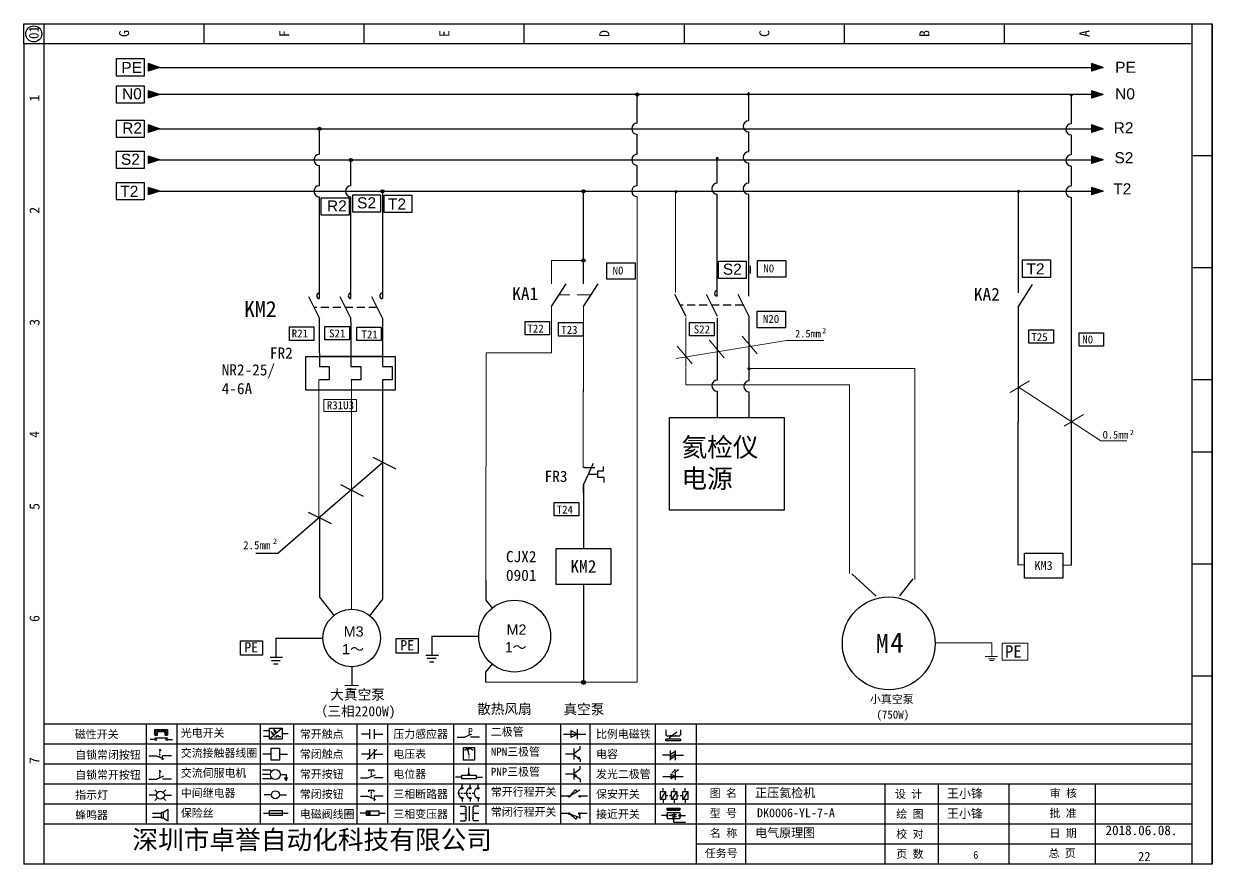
# Model space of a CAD drawing. Header units: millimetres. Extents: x 946 to 4507, y -1073 to 3239.
# Drawn here: x 1618.6 to 1915.6, y 38.3 to 248.3 of the extents above; entities that cross this region are included whole.
import ezdxf

# ---------------------------------------------------------------- set-up
doc = ezdxf.new("R2010")
doc.units = ezdxf.units.MM
doc.linetypes.add('ACISOWELD', pattern=[3, 2, -1])
doc.layers.add('1', color=3, linetype='Continuous', lineweight=20)
doc.layers.add('元件', color=4, linetype='Continuous', lineweight=25)
doc.layers.add('MISC', color=2, linetype='Continuous')
doc.layers.add('SYMS', color=7, linetype='Continuous')
doc.styles.get("Standard").update_dxf_attribs({"font": ''})
doc.styles.add('样式 0', font='')
doc.styles.add('样式 2', font='')
doc.styles.add('样式 8', font='arial.ttf')
doc.styles.add('汉字', font='')
doc.styles.get('Standard').set_extended_font_data('SimSun')
doc.styles.get('样式 0').set_extended_font_data('KaiTi_GB2312')
doc.styles.get('样式 2').set_extended_font_data('NSimSun')
doc.styles.get('汉字').set_extended_font_data('新宋体')

# ---------------------------------------------------------------- blocks, each defined once
blk = doc.blocks.new('磁性开关')
at = {"linetype": 'ByBlock'}
h = blk.add_hatch(dxfattribs=at)
h.set_pattern_fill('ANSI31', color=256, scale=0.1, style=0)
h.paths.add_polyline_path([(-1907.69, -775.29), (-1910.88, -775.29), (-1910.88, -776.69), (-1910.25, -776.69), (-1910.25, -775.79), (-1908.31, -775.79), (-1908.31, -776.69), (-1907.69, -776.69)])
for p, q in [((-1910.91, -777.81), (-1912.09, -777.81)), ((-1910.88, -776.69), (-1910.88, -775.29)), ((-1910.88, -775.29), (-1907.69, -775.29)), ((-1910.88, -776.69), (-1910.25, -776.69)), ((-1910.88, -777.39), (-1907.69, -777.39)), ((-1910.25, -776.69), (-1910.25, -775.79)), ((-1910.25, -775.79), (-1908.31, -775.79)), ((-1908.31, -776.69), (-1908.31, -775.79)), ((-1908.31, -776.69), (-1907.69, -776.69)), ((-1907.69, -775.29), (-1907.69, -776.69)), ((-1907.66, -777.81), (-1906.48, -777.81))]:
    blk.add_line(p, q, dxfattribs=at)
for centre in [(-1910.68, -777.81), (-1907.88, -777.81)]:
    blk.add_circle(centre, 0.225, dxfattribs=at)
blk = doc.blocks.new('*U200')
at = {"linetype": 'ByBlock'}
for p, q in [((-1909.23, -780.45), (-1909.23, -780.67)), ((-1909.23, -780.45), (-1908.92, -780.84)), ((-1909.23, -780.84), (-1909.23, -781.05)), ((-1911.92, -782.07), (-1910.06, -782.07)), ((-1910.06, -782.07), (-1908.18, -782.88)), ((-1909.23, -781.23), (-1909.23, -781.44)), ((-1909.23, -781.61), (-1909.23, -781.83)), ((-1909.23, -782), (-1909.23, -782.21)), ((-1909.23, -782.38), (-1909.23, -782.43)), ((-1908.52, -783.07), (-1908.52, -782.07)), ((-1906.25, -782.07), (-1908.52, -782.07))]:
    blk.add_line(p, q, dxfattribs=at)
blk = doc.blocks.new('*U201')
at = {"linetype": 'ByBlock'}
for p, q in [((-1911.92, -792.89), (-1910.06, -792.89)), ((-1910.06, -792.89), (-1908.18, -792.08)), ((-1908.88, -791.17), (-1909.23, -790.71)), ((-1909.23, -790.71), (-1909.23, -790.92)), ((-1909.23, -791.09), (-1909.23, -791.31)), ((-1909.23, -791.48), (-1909.23, -791.69)), ((-1909.23, -791.86), (-1909.23, -792.08)), ((-1909.23, -792.25), (-1909.23, -792.47)), ((-1906.25, -792.89), (-1908.52, -792.89))]:
    blk.add_line(p, q, dxfattribs=at)
blk = doc.blocks.new('蜂鸣器')
at = {"linetype": 'ByBlock'}
for p, q in [((-1907.17, -795.53), (-1908.25, -796.26)), ((-1907.17, -795.53), (-1907.17, -798.41)), ((-1908.8, -796.48), (-1911.01, -796.48)), ((-1908.8, -797.46), (-1911.01, -797.46)), ((-1908.25, -796.26), (-1908.8, -796.26)), ((-1908.8, -797.68), (-1908.8, -796.26)), ((-1908.25, -797.68), (-1908.8, -797.68)), ((-1908.25, -797.68), (-1908.25, -796.26)), ((-1907.17, -798.41), (-1908.25, -797.68))]:
    blk.add_line(p, q, dxfattribs=at)
blk = doc.blocks.new('指示灯')
at = {"linetype": 'ByBlock'}
for p, q in [((-1854.25, -776.92), (-1856.06, -776.92)), ((-1854.62, -775.59), (-1853.97, -776.23)), ((-1854.62, -778.25), (-1853.97, -777.61)), ((-1851.9, -775.59), (-1852.54, -776.23)), ((-1851.9, -778.25), (-1852.54, -777.61)), ((-1852.26, -776.92), (-1850.45, -776.92))]:
    blk.add_line(p, q, dxfattribs=at)
blk.add_circle((-1853.26, -776.92), 0.992, dxfattribs=at)
blk = doc.blocks.new('光电开关')
at = {"linetype": 'ByBlock'}
h = blk.add_hatch(dxfattribs=at)
h.set_pattern_fill('ANSI31', color=256, scale=0.01, style=0)
h.set_pattern_definition([(45, (0.172267, 0), (-0.0224506403, 0.0224506403), [])])
h.paths.add_polyline_path([(-1882.44, -776.34), (-1882.5, -775.91), (-1882.68, -776.07)])
h.paths.add_polyline_path([(-1882.44, -776.34), (-1882.68, -776.07), (-1882.86, -776.23)])
h.paths.add_polyline_path([(-1883.11, -776.45), (-1883.29, -776.61), (-1883.05, -776.88)])
h.paths.add_polyline_path([(-1883.29, -776.61), (-1883.47, -776.77), (-1883.05, -776.88)])
for p, q in [((-1884.01, -775.96), (-1885.56, -775.96)), ((-1884.01, -777.39), (-1885.56, -777.39)), ((-1880.91, -775.3), (-1884.01, -778.05)), ((-1883.75, -776.09), (-1883.05, -776.88)), ((-1883.11, -776.45), (-1883.47, -776.77)), ((-1883.05, -776.88), (-1883.47, -776.77)), ((-1883.14, -775.55), (-1882.44, -776.34)), ((-1883.05, -776.88), (-1883.11, -776.45)), ((-1882.5, -775.91), (-1882.86, -776.23)), ((-1882.44, -776.34), (-1882.86, -776.23)), ((-1882.78, -777.47), (-1882.23, -777.47)), ((-1882.44, -776.34), (-1882.5, -775.91)), ((-1882.23, -777.47), (-1882.23, -777.14)), ((-1882.23, -777.14), (-1881.78, -777.14)), ((-1881.78, -777.47), (-1881.78, -777.14)), ((-1881.23, -777.47), (-1881.78, -777.47)), ((-1879.37, -776.67), (-1880.91, -776.67))]:
    blk.add_line(p, q, dxfattribs=at)
blk.add_lwpolyline([(-1884.01, -775.3), (-1880.91, -775.3), (-1880.91, -778.05), (-1884.01, -778.05)], close=True, dxfattribs=at)
blk = doc.blocks.new('交流接触器线圈')
at = {"linetype": 'ByBlock'}
for p, q in [((-1880.82, -781.77), (-1882.87, -781.77)), ((-1878.72, -781.77), (-1876.67, -781.77))]:
    blk.add_line(p, q, dxfattribs=at)
blk.add_lwpolyline([(-1880.82, -780.28), (-1878.72, -780.28), (-1878.72, -783.26), (-1880.82, -783.26)], close=True, dxfattribs=at)
blk = doc.blocks.new('交流伺服电机')
at = {"linetype": 'ByBlock'}
for p, q in [((-1880.97, -785.75), (-1882.94, -785.75)), ((-1880.97, -786.85), (-1882.94, -786.85)), ((-1880.97, -785.75), (-1880.65, -786.03)), ((-1878.49, -786.85), (-1877.07, -786.85)), ((-1877.07, -786.85), (-1877.07, -787.72)), ((-1880.97, -787.94), (-1882.94, -787.94)), ((-1880.97, -787.94), (-1880.65, -787.67)), ((-1877.54, -787.72), (-1876.59, -787.72)), ((-1877.38, -788.01), (-1876.75, -788.01)), ((-1877.23, -788.29), (-1876.9, -788.29))]:
    blk.add_line(p, q, dxfattribs=at)
blk.add_circle((-1879.73, -786.85), 1.24, dxfattribs=at)
blk = doc.blocks.new('中间继电器')
at = {"linetype": 'ByBlock'}
for p, q in [((-1880.72, -791.92), (-1882.54, -791.92)), ((-1878.74, -791.92), (-1876.92, -791.92))]:
    blk.add_line(p, q, dxfattribs=at)
blk.add_circle((-1879.73, -791.92), 0.992, dxfattribs=at)
blk = doc.blocks.new('保险丝')
at = {"linetype": 'ByBlock'}
blk.add_line((-1882.72, -796.49), (-1876.55, -796.49), dxfattribs=at)
blk.add_lwpolyline([(-1881.2, -795.86), (-1878.06, -795.86), (-1878.06, -797.12), (-1881.2, -797.12)], close=True, dxfattribs=at)
blk = doc.blocks.new('常开按钮')
at = {"linetype": 'ByBlock'}
for p, q in [((-1910.06, -787.73), (-1908.18, -786.93)), ((-1909.9, -785.68), (-1908.56, -785.68)), ((-1909.9, -785.68), (-1909.9, -786.07)), ((-1909.23, -785.68), (-1909.23, -785.89)), ((-1909.23, -786.06), (-1909.23, -786.28)), ((-1909.23, -786.45), (-1909.23, -786.67)), ((-1909.23, -786.84), (-1909.23, -787.05)), ((-1908.56, -785.68), (-1908.56, -786.07)), ((-1911.92, -787.73), (-1910.06, -787.73)), ((-1909.23, -787.22), (-1909.23, -787.38)), ((-1906.25, -787.73), (-1908.52, -787.73))]:
    blk.add_line(p, q, dxfattribs=at)
blk = doc.blocks.new('常开触点')
at = {"linetype": 'ByBlock'}
for p, q in [((-1853.82, -782.99), (-1853.82, -780.56)), ((-1852.6, -782.99), (-1852.6, -780.56)), ((-1853.82, -781.77), (-1855.88, -781.77)), ((-1852.6, -781.77), (-1850.55, -781.77))]:
    blk.add_line(p, q, dxfattribs=at)
blk = doc.blocks.new('常闭触点')
at = {"linetype": 'ByBlock'}
for p, q in [((-1853.82, -786.77), (-1855.88, -786.77)), ((-1852.01, -785.66), (-1854.43, -788.1)), ((-1853.82, -787.99), (-1853.82, -785.56)), ((-1852.6, -787.99), (-1852.6, -785.56)), ((-1852.6, -786.77), (-1850.55, -786.77))]:
    blk.add_line(p, q, dxfattribs=at)
blk = doc.blocks.new('常闭按钮')
at = {"linetype": 'ByBlock'}
for p, q in [((-1856.13, -792.28), (-1854.28, -792.28)), ((-1854.28, -792.28), (-1852.4, -793.09)), ((-1854.11, -790.83), (-1852.77, -790.83)), ((-1854.11, -790.83), (-1854.11, -791.22)), ((-1853.44, -790.83), (-1853.44, -791.04)), ((-1853.44, -791.21), (-1853.44, -791.43)), ((-1853.44, -791.6), (-1853.44, -791.82)), ((-1853.44, -791.99), (-1853.44, -792.2)), ((-1853.44, -792.37), (-1853.44, -792.53)), ((-1852.77, -790.83), (-1852.77, -791.22)), ((-1850.47, -792.28), (-1852.73, -792.28)), ((-1852.73, -792.28), (-1852.73, -793.43))]:
    blk.add_line(p, q, dxfattribs=at)
blk = doc.blocks.new('电磁阀线圈')
at = {"linetype": 'ByBlock'}
for p, q in [((-1854.61, -795.92), (-1853.75, -797.16)), ((-1853.75, -795.92), (-1854.61, -797.16)), ((-1853.75, -795.92), (-1853.75, -797.16)), ((-1854.61, -796.54), (-1856.17, -796.54)), ((-1851.53, -796.54), (-1849.97, -796.54))]:
    blk.add_line(p, q, dxfattribs=at)
blk.add_lwpolyline([(-1854.61, -795.92), (-1851.53, -795.92), (-1851.53, -797.16), (-1854.61, -797.16)], close=True, dxfattribs=at)
blk = doc.blocks.new('电压表')
at = {"linetype": 'ByBlock'}
for p, q in [((-1814.84, -780.75), (-1814.91, -781.13)), ((-1814.6, -781.05), (-1814.91, -781.13)), ((-1814.84, -780.75), (-1814.46, -782.26)), ((-1814.84, -780.75), (-1814.6, -781.05))]:
    blk.add_line(p, q, dxfattribs=at)
blk.add_lwpolyline([(-1815.84, -780.34), (-1813.07, -780.34), (-1813.07, -783.49), (-1815.84, -783.49)], close=True, dxfattribs=at)
blk.add_arc((-1814.46, -782.26), 1.56, 46.8313, 133.1687, dxfattribs=at)
at = {"linetype": 'ByBlock', "insert": (-1814.7, -782.39), "char_height": 0.75, "width": 0.6768, "attachment_point": 1}
blk.add_mtext('V', dxfattribs=at)
blk = doc.blocks.new('电位器')
at = {"linetype": 'ByBlock'}
for p, q in [((-1814.45, -787.3), (-1814.62, -786.96)), ((-1814.62, -786.96), (-1814.27, -786.96)), ((-1814.45, -787.3), (-1814.45, -785.39)), ((-1814.45, -787.3), (-1814.27, -786.96)), ((-1816.21, -787.75), (-1817.79, -787.75)), ((-1812.68, -787.75), (-1811.1, -787.75))]:
    blk.add_line(p, q, dxfattribs=at)
blk.add_lwpolyline([(-1816.21, -787.3), (-1812.68, -787.3), (-1812.68, -788.2), (-1816.21, -788.2)], close=True, dxfattribs=at)
blk = doc.blocks.new('三相断路器')
at = {"linetype": 'ByBlock'}
for p, q in [((-1816.17, -790.33), (-1816.17, -789.7)), ((-1814.17, -790.33), (-1814.17, -789.7)), ((-1812.18, -790.33), (-1812.18, -789.7)), ((-1817.14, -791.74), (-1816.72, -791.74)), ((-1816.45, -791.74), (-1816.03, -791.74)), ((-1815.76, -791.74), (-1815.34, -791.74)), ((-1815.07, -791.74), (-1814.65, -791.74)), ((-1814.38, -791.74), (-1813.96, -791.74)), ((-1813.69, -791.74), (-1813.27, -791.74)), ((-1816.17, -793.19), (-1816.17, -793.83)), ((-1814.17, -793.19), (-1814.17, -793.83)), ((-1812.18, -793.19), (-1812.18, -793.83))]:
    blk.add_line(p, q, dxfattribs=at)
for centre in [(-1816.17, -790.55), (-1816.17, -792.98), (-1814.17, -790.55), (-1814.17, -792.98), (-1812.18, -790.55), (-1812.18, -792.98)]:
    blk.add_circle(centre, 0.219, dxfattribs=at)
for centre in [(-1815.81, -791.74), (-1813.82, -791.74), (-1811.83, -791.74)]:
    blk.add_arc(centre, 1.32, 115.5791, 244.4209, dxfattribs=at)
blk = doc.blocks.new('三相变压器')
at = {"linetype": 'ByBlock'}
for p, q in [((-1816.69, -795.03), (-1815.37, -795.03)), ((-1815.37, -795.03), (-1815.37, -795.24)), ((-1814.34, -798.7), (-1814.34, -795.04)), ((-1812, -795.03), (-1813.32, -795.03)), ((-1813.32, -795.03), (-1813.32, -795.24)), ((-1816.69, -796.87), (-1815.37, -796.87)), ((-1816.69, -798.71), (-1815.37, -798.71)), ((-1815.37, -798.71), (-1815.37, -798.5)), ((-1812, -796.87), (-1813.32, -796.87)), ((-1813.32, -798.71), (-1813.32, -798.5)), ((-1812, -798.71), (-1813.32, -798.71))]:
    blk.add_line(p, q, dxfattribs=at)
for centre, start, end in [((-1815.37, -795.51), 270, 90), ((-1815.37, -796.06), 270, 90), ((-1813.32, -795.51), 90, 270), ((-1813.32, -796.06), 90, 270), ((-1815.37, -796.6), 270, 90), ((-1815.37, -797.14), 270, 90), ((-1815.37, -797.68), 270, 90), ((-1815.37, -798.23), 270, 90), ((-1813.32, -796.6), 90, 270), ((-1813.32, -797.14), 90, 270), ((-1813.32, -797.68), 90, 270), ((-1813.32, -798.23), 90, 270)]:
    blk.add_arc(centre, 0.271, start, end, dxfattribs=at)
blk = doc.blocks.new('压力感应器')
at = {"linetype": 'ByBlock'}
for p, q in [((-1817.44, -777.73), (-1815.59, -777.73)), ((-1815.59, -777.73), (-1813.71, -776.93)), ((-1811.78, -777.73), (-1814.05, -777.73))]:
    blk.add_line(p, q, dxfattribs=at)
at = {"linetype": 'ByBlock', "insert": (-1814.65, -775.48), "char_height": 1.68, "width": 1.2242, "attachment_point": 1}
blk.add_mtext('{\\fNSimSun|b0|i0|c134|p49;P}', dxfattribs=at)
blk = doc.blocks.new('二极管')
at = {"linetype": 'ByBlock'}
for p, q in [((-1787.52, -776.77), (-1781.92, -776.77)), ((-1783.97, -776.77), (-1785.69, -775.9)), ((-1785.69, -775.9), (-1785.69, -777.65)), ((-1783.97, -776.77), (-1785.69, -777.65)), ((-1783.97, -777.99), (-1783.97, -775.56))]:
    blk.add_line(p, q, dxfattribs=at)
blk = doc.blocks.new('NPN三极管')
at = {"linetype": 'ByBlock'}
for p, q in [((-1785.73, -780.61), (-1785.73, -783.32)), ((-1785.73, -781.82), (-1784.15, -780.66)), ((-1784.15, -780.66), (-1784.15, -779.98)), ((-1785.73, -781.97), (-1787.81, -781.97)), ((-1785.73, -782.11), (-1784.15, -783.27)), ((-1784.41, -782.73), (-1784.74, -783.18)), ((-1784.15, -783.27), (-1784.74, -783.18)), ((-1784.15, -783.27), (-1784.41, -782.73)), ((-1784.15, -783.27), (-1784.15, -783.96))]:
    blk.add_line(p, q, dxfattribs=at)
blk = doc.blocks.new('PNP三极管')
at = {"linetype": 'ByBlock'}
for p, q in [((-1784.9, -786.74), (-1786.98, -786.74)), ((-1784.9, -785.38), (-1784.9, -788.09)), ((-1784.9, -786.59), (-1783.32, -785.43)), ((-1784.9, -786.88), (-1783.32, -788.04)), ((-1784.9, -786.88), (-1784.31, -786.97)), ((-1784.9, -786.88), (-1784.64, -787.42)), ((-1784.31, -786.97), (-1784.64, -787.42)), ((-1783.32, -785.43), (-1783.32, -784.75)), ((-1783.32, -788.04), (-1783.32, -788.73))]:
    blk.add_line(p, q, dxfattribs=at)
blk = doc.blocks.new('常开行程开关')
at = {"linetype": 'ByBlock'}
for p, q in [((-1786.29, -792.3), (-1788.01, -792.3)), ((-1785.89, -792.17), (-1784.52, -790.62)), ((-1785.89, -792.17), (-1783.43, -790.72)), ((-1784.52, -790.62), (-1784.19, -791.17)), ((-1781.48, -792.3), (-1783.21, -792.3))]:
    blk.add_line(p, q, dxfattribs=at)
for centre in [(-1786.07, -792.3), (-1783.42, -792.3)]:
    blk.add_circle(centre, 0.219, dxfattribs=at)
blk = doc.blocks.new('常闭行程开关')
at = {"linetype": 'ByBlock'}
for p, q in [((-1786.34, -796.62), (-1788.07, -796.62)), ((-1785.93, -796.72), (-1783.25, -797.7)), ((-1785.93, -796.72), (-1784.3, -798)), ((-1784.3, -798), (-1784.08, -797.4)), ((-1783.48, -796.84), (-1783.48, -797.85)), ((-1781.54, -796.62), (-1783.26, -796.62))]:
    blk.add_line(p, q, dxfattribs=at)
for centre in [(-1786.12, -796.62), (-1783.48, -796.62)]:
    blk.add_circle(centre, 0.219, dxfattribs=at)
blk = doc.blocks.new('电容')
at = {"linetype": 'ByBlock'}
for p, q in [((-1756.08, -782.99), (-1756.08, -780.56)), ((-1754.86, -780.79), (-1756.08, -781.55)), ((-1754.86, -782.99), (-1754.86, -780.56)), ((-1756.08, -781.77), (-1758.13, -781.77)), ((-1754.86, -781.44), (-1756.08, -782.2)), ((-1754.86, -781.99), (-1756.08, -782.75)), ((-1754.86, -781.77), (-1752.81, -781.77))]:
    blk.add_line(p, q, dxfattribs=at)
blk = doc.blocks.new('发光二极管')
at = {"linetype": 'ByBlock'}
for p, q in [((-1758.01, -786.77), (-1752.89, -786.77)), ((-1754.84, -786.77), (-1756.04, -786.16)), ((-1756.04, -786.16), (-1756.04, -787.39)), ((-1754.84, -786.77), (-1756.04, -787.39)), ((-1755.78, -785.92), (-1754.89, -785.14)), ((-1754.89, -785.14), (-1755.2, -785.22)), ((-1755.2, -785.22), (-1755.01, -785.43)), ((-1755.08, -785.92), (-1754.18, -785.14)), ((-1754.89, -785.14), (-1755.01, -785.43)), ((-1754.84, -787.63), (-1754.84, -785.92)), ((-1754.18, -785.14), (-1754.49, -785.22)), ((-1754.49, -785.22), (-1754.31, -785.43)), ((-1754.18, -785.14), (-1754.31, -785.43))]:
    blk.add_line(p, q, dxfattribs=at)
blk = doc.blocks.new('比例电磁阀')
at = {"linetype": 'ByBlock'}
for p, q in [((-1757.26, -775.38), (-1757.26, -776.71)), ((-1757.26, -776.71), (-1757.05, -776.71)), ((-1753.6, -777.73), (-1757.25, -777.73)), ((-1757.25, -778.13), (-1757.25, -777.73)), ((-1753.6, -778.13), (-1757.25, -778.13)), ((-1754.5, -775.98), (-1756.35, -777.44)), ((-1756.35, -777.44), (-1756.25, -777.25)), ((-1756.35, -777.44), (-1756.15, -777.38)), ((-1756.15, -777.38), (-1756.25, -777.25)), ((-1753.58, -776.71), (-1753.8, -776.71)), ((-1753.6, -777.73), (-1753.6, -778.13)), ((-1753.58, -775.38), (-1753.58, -776.71))]:
    blk.add_line(p, q, dxfattribs=at)
for centre in [(-1756.78, -776.71), (-1756.24, -776.71), (-1755.7, -776.71), (-1755.15, -776.71), (-1754.61, -776.71), (-1754.07, -776.71)]:
    blk.add_arc(centre, 0.271, 180, 0, dxfattribs=at)
blk = doc.blocks.new('保安开关')
at = {"linetype": 'ByBlock'}
for p, q in [((-1757.96, -790.79), (-1757.96, -789.97)), ((-1755.17, -790.79), (-1755.17, -789.97)), ((-1752.39, -790.79), (-1752.39, -789.97)), ((-1757.33, -790.79), (-1758.6, -792.81)), ((-1757.96, -792.81), (-1757.96, -793.62)), ((-1757.33, -791.8), (-1756.72, -791.8)), ((-1756.35, -791.8), (-1755.89, -791.8)), ((-1754.54, -790.79), (-1755.81, -792.81)), ((-1755.17, -792.81), (-1755.17, -793.62)), ((-1754.52, -791.8), (-1754.06, -791.8)), ((-1753.69, -791.8), (-1753.08, -791.8)), ((-1751.75, -790.79), (-1753.02, -792.81)), ((-1752.39, -792.81), (-1752.39, -793.62))]:
    blk.add_line(p, q, dxfattribs=at)
for points in [[(-1758.6, -790.79), (-1757.33, -790.79), (-1757.33, -792.81), (-1758.6, -792.81)], [(-1755.81, -790.79), (-1754.54, -790.79), (-1754.54, -792.81), (-1755.81, -792.81)], [(-1753.02, -790.79), (-1751.75, -790.79), (-1751.75, -792.81), (-1753.02, -792.81)]]:
    blk.add_lwpolyline(points, close=True, dxfattribs=at)
blk = doc.blocks.new('接近开关')
at = {"linetype": 'ByBlock'}
h = blk.add_hatch(dxfattribs=at)
h.set_pattern_fill('ANSI31', color=256, scale=0.01, style=0)
h.set_pattern_definition([(45, (-89.131516, -30.795668), (-0.0224506403, 0.0224506403), [])])
h.paths.add_polyline_path([(-1513.76, -1123.35), (-1513.76, -1122.85), (-1516.96, -1122.85), (-1516.96, -1123.35)])
for p, q in [((-1517.18, -1124.71), (-1518.36, -1124.71)), ((-1516.96, -1123.35), (-1516.96, -1122.85)), ((-1516.96, -1122.85), (-1513.76, -1122.85)), ((-1516.96, -1123.35), (-1513.76, -1123.35)), ((-1516.96, -1123.95), (-1513.76, -1123.95)), ((-1516.96, -1123.95), (-1516.96, -1125.47)), ((-1516.96, -1125.47), (-1513.76, -1125.47)), ((-1515.91, -1124.71), (-1516.45, -1124.71)), ((-1515.11, -1124.31), (-1515.91, -1124.71)), ((-1515.11, -1125.11), (-1515.91, -1124.71)), ((-1515.33, -1124.53), (-1515.17, -1124.53)), ((-1515.33, -1124.88), (-1515.17, -1124.88)), ((-1515.25, -1124.45), (-1515.25, -1124.61)), ((-1515.11, -1124.31), (-1515.11, -1125.11)), ((-1515.11, -1124.48), (-1514.58, -1124.48)), ((-1515.11, -1124.94), (-1514.58, -1124.94)), ((-1513.76, -1122.85), (-1513.76, -1123.35)), ((-1513.76, -1123.95), (-1513.76, -1125.47)), ((-1513.54, -1124.71), (-1512.36, -1124.71)), ((-1515.36, -1125.69), (-1515.36, -1126.36)), ((-1515.36, -1126.36), (-1512.36, -1126.36))]:
    blk.add_line(p, q, dxfattribs=at)
for centre in [(-1516.96, -1124.71), (-1515.36, -1125.47), (-1513.76, -1124.71)]:
    blk.add_circle(centre, 0.225, dxfattribs=at)
blk = doc.blocks.new('WDDOT')
blk.add_hatch(color=256).paths.add_polyline_path([(0.5, 0, 1), (-0.5, 0, 1)])
blk.add_circle((0, 0), 0.5)

msp = doc.modelspace()

# ---------------------------------------------------------------- hatches: boundary and pattern name
for points in [[(1649.761, 231.54), (1652.679, 230.605), (1649.761, 229.67)], [(1772.362, 230.593, 1), (1771.575, 230.593, 1)], [(1885.464, 231.544), (1888.383, 230.609), (1885.464, 229.674)], [(1649.761, 222.974), (1652.679, 222.039), (1649.761, 221.104)], [(1885.464, 222.978), (1888.383, 222.043), (1885.464, 221.108)], [(1692.927, 222.011, 1), (1692.14, 222.011, 1)], [(1649.761, 215.217), (1652.679, 214.281), (1649.761, 213.346)], [(1700.801, 214.249, 1), (1700.015, 214.249, 1)], [(1885.464, 215.182), (1888.383, 214.247), (1885.464, 213.312)], [(1649.761, 207.382), (1652.679, 206.447), (1649.761, 205.511)], [(1708.675, 206.419, 1), (1707.889, 206.419, 1)], [(1758.907, 206.418, 1), (1758.121, 206.418, 1)], [(1885.464, 207.386), (1888.383, 206.451), (1885.464, 205.515)], [(1758.907, 189.13, 1), (1758.121, 189.13, 1)]]:
    msp.add_hatch(color=256).paths.add_polyline_path(points)
h = msp.add_hatch(color=256)
edge = h.paths.add_edge_path()
edge.add_arc((1799.768, 230.646), 0.393, 0, 360)
h = msp.add_hatch(color=256)
edge = h.paths.add_edge_path()
edge.add_arc((1880.423, 230.442), 0.393, 0, 360)
h = msp.add_hatch(color=256)
edge = h.paths.add_edge_path()
edge.add_arc((1791.931, 214.643), 0.393, 0, 360)
h = msp.add_hatch(color=256)
edge = h.paths.add_edge_path()
edge.add_arc((1781.654, 206.308), 0.393, 0, 360)
h = msp.add_hatch(color=256)
edge = h.paths.add_edge_path()
edge.add_arc((1867.224, 206.389), 0.393, 0, 360)
h = msp.add_hatch(color=256)
edge = h.paths.add_edge_path()
edge.add_arc((1799.853, 162.076), 0.393, 0, 360)
at = {"lineweight": 0}
msp.add_hatch(color=256, dxfattribs=at).paths.add_polyline_path([(1759.014, 83.7, 1), (1758.014, 83.7, 1)])
at = {"layer": 'MISC'}
for points in [[(1649.761, 238.305), (1652.679, 237.369), (1649.761, 236.434)], [(1885.464, 238.309), (1888.383, 237.374), (1885.464, 236.438)]]:
    msp.add_hatch(color=256, dxfattribs=at).paths.add_polyline_path(points)

# ---------------------------------------------------------------- linework, layer by layer
at = {"linetype": 'ByBlock'}
for p, q in [((1618.635, 248.264), (1915.635, 248.264)), ((1618.635, 243.264), (1618.635, 248.264)), ((1623.635, 248.264), (1623.635, 38.264)), ((1915.635, 248.264), (1915.635, 38.264)), ((1915.635, 38.264), (1915.635, 248.264)), ((1618.635, 243.264), (1618.635, 58.264)), ((1910.635, 73.264), (1623.635, 73.264)), ((1910.635, 68.264), (1623.635, 68.264)), ((1910.635, 63.264), (1623.635, 63.264)), ((1618.635, 58.264), (1618.635, 38.264)), ((1910.635, 58.264), (1623.635, 58.264)), ((1910.635, 53.264), (1623.635, 53.264)), ((1910.635, 48.264), (1623.635, 48.264)), ((1910.635, 43.264), (1786.658, 43.264)), ((1915.635, 38.264), (1618.635, 38.264))]:
    msp.add_line(p, q, dxfattribs=at)
for p, q in [((1652.679, 230.605), (1649.761, 231.54)), ((1649.761, 231.54), (1649.761, 229.67)), ((1652.679, 230.605), (1649.761, 229.67)), ((1888.383, 230.609), (1885.464, 231.544)), ((1885.464, 231.544), (1885.464, 229.674)), ((1888.383, 230.609), (1885.464, 229.674)), ((1652.679, 222.039), (1649.761, 222.974)), ((1649.761, 222.974), (1649.761, 221.104)), ((1888.383, 222.043), (1885.464, 222.978)), ((1885.464, 222.978), (1885.464, 221.108)), ((1652.679, 222.039), (1649.761, 221.104)), ((1652.679, 222.043), (1683.771, 222.043)), ((1683.771, 222.043), (1888.383, 222.043)), ((1888.383, 222.043), (1885.464, 221.108)), ((1652.679, 214.281), (1649.761, 215.217)), ((1649.761, 215.217), (1649.761, 213.346)), ((1652.679, 214.281), (1649.761, 213.346)), ((1652.679, 214.281), (1683.764, 214.281)), ((1683.764, 214.281), (1888.276, 214.281)), ((1888.383, 214.247), (1885.464, 215.182)), ((1885.464, 215.182), (1885.464, 213.312)), ((1888.383, 214.247), (1885.464, 213.312)), ((1652.679, 206.447), (1649.761, 207.382)), ((1649.761, 207.382), (1649.761, 205.511)), ((1652.679, 206.447), (1649.761, 205.511)), ((1652.679, 206.447), (1683.764, 206.447)), ((1683.764, 206.447), (1888.37, 206.447)), ((1888.383, 206.451), (1885.464, 207.386)), ((1885.464, 207.386), (1885.464, 205.515)), ((1888.383, 206.451), (1885.464, 205.515)), ((1800.183, 187.753), (1800.183, 185.883)), ((1750.543, 177.626), (1754.199, 183.298)), ((1758.514, 177.626), (1762.169, 183.298)), ((1867.105, 177.459), (1870.76, 183.132)), ((1689.756, 180.131), (1692.533, 174.623)), ((1697.631, 180.131), (1700.408, 174.623)), ((1705.506, 180.131), (1708.283, 174.623)), ((1781.293, 180.736), (1784.071, 175.227)), ((1789.168, 180.736), (1791.946, 175.227)), ((1797.043, 180.736), (1799.821, 175.227)), ((1692.534, 162.593), (1694.986, 162.593)), ((1694.986, 162.593), (1694.986, 159.291)), ((1700.409, 162.593), (1702.861, 162.593)), ((1702.861, 162.593), (1702.861, 159.291)), ((1708.282, 162.592), (1710.735, 162.592)), ((1710.735, 162.592), (1710.735, 159.29)), ((1694.986, 159.291), (1692.534, 159.291)), ((1702.861, 159.291), (1700.409, 159.291)), ((1710.735, 159.29), (1708.282, 159.29)), ((1760.961, 138.373), (1758.506, 133.119)), ((1758.739, 137.415), (1761.325, 137.415)), ((1762.101, 134.92), (1762.101, 136.571)), ((1762.101, 136.571), (1763.542, 136.571)), ((1763.571, 134.92), (1762.101, 134.92)), ((1763.571, 133.651), (1763.571, 133.661)), ((1758.514, 133.119), (1758.514, 122.121)), ((1758.514, 133.119), (1758.514, 128.709)), ((1758.514, 132.501), (1758.514, 117.121)), ((1758.514, 108.121), (1758.514, 83.7)), ((1700.593, 87.602), (1700.593, 82.903)), ((1700.593, 82.03), (1699.467, 82.03)), ((1700.593, 81.336), (1700.019, 81.336)), ((1700.593, 82.03), (1701.719, 82.03)), ((1700.593, 81.336), (1701.167, 81.336))]:
    msp.add_line(p, q)
at = {"color": 0}
for p, q in [((1888.383, 230.609), (1652.679, 230.609)), ((1771.952, 223.426), (1771.952, 230.593)), ((1692.533, 215.643), (1692.533, 222.011)), ((1771.952, 215.664), (1771.952, 220.637)), ((1700.408, 207.812), (1700.408, 214.249)), ((1692.533, 207.812), (1692.533, 212.854)), ((1771.952, 207.829), (1771.952, 212.875))]:
    msp.add_line(p, q, dxfattribs=at)
at = {"color": 0, "lineweight": -2}
for p, q in [((1799.82, 224.042), (1799.82, 231.214)), ((1880.423, 230.442), (1880.423, 223.271)), ((1799.82, 216.28), (1799.82, 221.254)), ((1880.423, 220.482), (1880.423, 215.509)), ((1791.946, 208.446), (1791.946, 214.886)), ((1799.82, 208.446), (1799.82, 213.492)), ((1880.423, 212.72), (1880.423, 207.674)), ((1791.946, 180.197), (1791.946, 205.657)), ((1799.82, 180.197), (1799.82, 205.657)), ((1867.11, 206.28), (1867.11, 181.012)), ((1880.423, 204.886), (1880.423, 113.025)), ((1867.105, 177.459), (1867.105, 148.655)), ((1791.945, 174.717), (1791.945, 159.235)), ((1799.821, 175.227), (1799.821, 159.053)), ((1791.945, 156.448), (1791.945, 149.903)), ((1799.821, 156.276), (1799.821, 149.903)), ((1867.168, 113.025), (1867.168, 148.773)), ((1705.877, 139.957), (1711.58, 137.063)), ((1708.284, 138.557), (1682.156, 115.889)), ((1697.776, 133.148), (1703.478, 130.254)), ((1689.717, 126.253), (1695.42, 123.36)), ((1682.156, 115.889), (1676.634, 115.889)), ((1649.214, 73.264), (1649.214, 48.264)), ((1656.89, 73.264), (1656.89, 48.264)), ((1677.68, 73.264), (1677.68, 48.264)), ((1686.034, 73.264), (1686.034, 48.264)), ((1701.889, 73.264), (1701.889, 48.264)), ((1709.537, 73.264), (1709.537, 48.264)), ((1726.03, 73.264), (1726.03, 48.264)), ((1734.131, 73.264), (1734.131, 48.264)), ((1752.751, 73.264), (1752.751, 48.264)), ((1760.11, 73.264), (1760.11, 48.264)), ((1776.42, 73.264), (1776.42, 48.264)), ((1786.658, 73.264), (1786.658, 38.349)), ((1798.979, 58.264), (1798.979, 38.349)), ((1833.85, 58.264), (1833.85, 38.264)), ((1847.114, 58.264), (1847.114, 38.264)), ((1864.806, 58.264), (1864.806, 38.264)), ((1886.417, 58.264), (1886.417, 38.264))]:
    msp.add_line(p, q, dxfattribs=at)
at = {"color": 0, "ltscale": 2}
for p, q in [((1692.533, 222.011), (1692.14, 222.011)), ((1700.408, 214.249), (1700.015, 214.249)), ((1692.533, 179.592), (1692.533, 205.024)), ((1700.408, 179.592), (1700.408, 205.024)), ((1708.282, 206.419), (1707.889, 206.419)), ((1708.282, 206.414), (1708.282, 179.592)), ((1758.514, 183.298), (1758.514, 206.452)), ((1692.533, 174.113), (1692.533, 174.623)), ((1692.533, 165.925), (1692.533, 174.113)), ((1700.408, 174.113), (1700.408, 174.623)), ((1700.408, 173.793), (1700.408, 174.113)), ((1700.408, 173.801), (1700.409, 162.593)), ((1708.282, 174.625), (1708.282, 174.113)), ((1708.282, 174.113), (1708.282, 162.592)), ((1692.533, 165.925), (1692.534, 162.593)), ((1708.283, 165.118), (1692.534, 165.118)), ((1708.284, 159.189), (1708.284, 124.984)), ((1758.416, 156.908), (1758.416, 156.291)), ((1758.739, 137.415), (1758.506, 137.415)), ((1759.733, 135.746), (1762.101, 135.746)), ((1758.506, 133.119), (1758.506, 132.501)), ((1758.514, 131.083), (1758.514, 133.119)), ((1692.534, 124.984), (1692.534, 104.999)), ((1708.284, 124.984), (1708.284, 104.527))]:
    msp.add_line(p, q, dxfattribs=at)
at = {"lineweight": 0}
for p, q in [((1771.952, 205.041), (1771.952, 83.715)), ((1750.475, 189.13), (1758.613, 189.13)), ((1750.475, 189.13), (1750.475, 183.298)), ((1752.483, 180.5), (1755.127, 180.5)), ((1756.963, 180.5), (1760.415, 180.5)), ((1750.543, 177.626), (1750.543, 166.069)), ((1734.121, 109.267), (1734.221, 166.069)), ((1750.543, 166.069), (1734.221, 166.036)), ((1771.952, 83.715), (1734.109, 83.757)), ((1700.593, 82.903), (1698.903, 82.903)), ((1700.593, 82.903), (1702.283, 82.903))]:
    msp.add_line(p, q, dxfattribs=at)
at = {"linetype": 'ACISOWELD'}
for p, q in [((1706.895, 177.377), (1691.145, 177.377)), ((1798.432, 177.982), (1782.682, 177.982))]:
    msp.add_line(p, q, dxfattribs=at)
at = {"linetype": 'Continuous', "lineweight": 0}
msp.add_line((1758.416, 156.291), (1758.416, 137.415), dxfattribs=at)
at = {"ltscale": 2}
for p, q in [((1763.541, 136.571), (1763.541, 137.667)), ((1763.571, 134.92), (1763.571, 133.661)), ((1825.602, 110.815), (1831.639, 105.232)), ((1734.121, 109.267), (1734.121, 104.238)), ((1840.794, 109.584), (1837.517, 105.362)), ((1692.534, 104.999), (1696.18, 100.309)), ((1708.284, 104.527), (1705.006, 100.305)), ((1734.121, 105.032), (1734.121, 105.032)), ((1734.121, 104.238), (1735.778, 102.163)), ((1706.331, 101.969), (1706.331, 101.969)), ((1734.109, 86.264), (1735.777, 88.359)), ((1734.109, 83.757), (1734.109, 86.264)), ((1734.121, 86.279), (1734.121, 86.279))]:
    msp.add_line(p, q, dxfattribs=at)
at = {"color": 1, "lineweight": -2}
for p, q in [((1720.57, 95.369), (1720.57, 90.481)), ((1720.587, 95.256), (1732.289, 95.256)), ((1681.607, 94.828), (1681.607, 89.94)), ((1681.625, 94.715), (1693.326, 94.715))]:
    msp.add_line(p, q, dxfattribs=at)
at = {"color": 1, "lineweight": 13}
for p, q in [((1858.852, 90.184), (1861.99, 90.184)), ((1859.726, 89.589), (1861.354, 89.589)), ((1860.083, 89.142), (1861.018, 89.142))]:
    msp.add_line(p, q, dxfattribs=at)
at = {"linetype": 'ByBlock'}
for points in [[(1663.635, 248.264), (1663.635, 243.264)], [(1703.635, 248.264), (1703.635, 243.264)], [(1743.635, 248.264), (1743.635, 243.264)], [(1783.635, 248.264), (1783.635, 243.264)], [(1823.635, 248.264), (1823.635, 243.264)], [(1863.635, 248.264), (1863.635, 243.264)], [(1910.635, 38.264), (1910.635, 248.264)], [(1910.635, 243.264), (1618.635, 243.264)], [(1915.635, 215.264), (1910.635, 215.264)], [(1915.635, 187.264), (1910.635, 187.264)], [(1915.635, 159.264), (1910.635, 159.264)], [(1915.635, 141.264), (1910.635, 141.264)], [(1915.635, 113.264), (1910.635, 113.264)], [(1915.635, 85.264), (1910.635, 85.264)]]:
    msp.add_lwpolyline(points, dxfattribs=at)
at = {"color": 1, "lineweight": -3}
for points in [[(1641.813, 239.55), (1648.754, 239.55), (1648.754, 235.197), (1641.813, 235.197)], [(1641.813, 232.781), (1648.754, 232.781), (1648.754, 228.429), (1641.813, 228.429)], [(1641.813, 224.215), (1648.754, 224.215), (1648.754, 219.863), (1641.813, 219.863)], [(1641.813, 216.419), (1648.754, 216.419), (1648.754, 212.067), (1641.813, 212.067)], [(1641.813, 208.623), (1648.754, 208.623), (1648.754, 204.27), (1641.813, 204.27)], [(1700.832, 205.537), (1707.773, 205.537), (1707.773, 201.185), (1700.832, 201.185)], [(1708.692, 205.442), (1715.633, 205.442), (1715.633, 201.09), (1708.692, 201.09)], [(1692.971, 204.763), (1699.912, 204.763), (1699.912, 200.41), (1692.971, 200.41)], [(1792.236, 188.956), (1799.177, 188.956), (1799.177, 184.604), (1792.236, 184.604)], [(1868.26, 189.243), (1875.201, 189.243), (1875.201, 184.89), (1868.26, 184.89)], [(1685.006, 172.509), (1691.112, 172.509), (1691.112, 169.162), (1685.006, 169.162)], [(1693.891, 172.644), (1699.996, 172.644), (1699.996, 169.297), (1693.891, 169.297)], [(1701.866, 172.451), (1707.971, 172.451), (1707.971, 169.104), (1701.866, 169.104)], [(1743.915, 173.914), (1750.02, 173.914), (1750.02, 170.567), (1743.915, 170.567)], [(1752.302, 173.589), (1758.408, 173.589), (1758.408, 170.242), (1752.302, 170.242)], [(1785.025, 173.657), (1791.131, 173.657), (1791.131, 170.309), (1785.025, 170.309)], [(1869.835, 171.791), (1875.941, 171.791), (1875.941, 168.444), (1869.835, 168.444)], [(1882.356, 171.061), (1888.461, 171.061), (1888.461, 167.714), (1882.356, 167.714)], [(1751.219, 128.677), (1757.325, 128.677), (1757.325, 125.329), (1751.219, 125.329)]]:
    msp.add_lwpolyline(points, close=True, dxfattribs=at)
at = {"color": 1, "lineweight": -2}
for points in [[(1764.324, 188.57), (1771.404, 188.57), (1771.404, 184.434), (1764.324, 184.434)], [(1801.988, 189.103), (1809.068, 189.103), (1809.068, 184.966), (1801.988, 184.966)], [(1801.886, 176.465), (1808.966, 176.465), (1808.966, 172.329), (1801.886, 172.329)], [(1672.768, 94.123), (1678.267, 94.123), (1678.267, 90.463), (1672.768, 90.463)], [(1711.731, 94.664), (1717.229, 94.664), (1717.229, 91.004), (1711.731, 91.004)]]:
    msp.add_lwpolyline(points, close=True, dxfattribs=at)
at = {"color": 0, "ltscale": 2}
msp.add_lwpolyline([(1689.091, 165.118), (1711.485, 165.118), (1711.485, 156.734), (1689.091, 156.734)], close=True, dxfattribs=at)
at = {"color": 0, "lineweight": -2}
msp.add_lwpolyline([(1780.043, 149.903), (1808.628, 149.903), (1808.628, 126.693), (1780.043, 126.693)], close=True, dxfattribs=at)
for points in [[(1751.649, 117.121), (1765.379, 117.121), (1765.379, 108.121), (1751.649, 108.121)], [(1868.699, 116.024), (1878.311, 116.024), (1878.311, 109.724), (1868.699, 109.724)]]:
    msp.add_lwpolyline(points, close=True)
at = {"color": 1, "lineweight": 13}
msp.add_lwpolyline([(1846.606, 93.558), (1860.538, 93.558), (1860.538, 90.396)], dxfattribs=at)
msp.add_lwpolyline([(1863.163, 93.481), (1869.518, 93.481), (1869.518, 89.251), (1863.163, 89.251)], close=True, dxfattribs=at)
at = {"linetype": 'ByBlock'}
msp.add_circle((1621.123, 245.736), 2, dxfattribs=at)
for centre, radius in [((1771.969, 230.593), 0.393), ((1692.533, 222.011), 0.393), ((1700.408, 214.249), 0.393), ((1708.282, 206.419), 0.393), ((1758.514, 206.418), 0.393), ((1758.514, 189.13), 0.393), ((1741.294, 95.258), 8.979), ((1700.593, 94.785), 7.183)]:
    msp.add_circle(centre, radius)
at = {"color": 0, "lineweight": -2}
msp.add_circle((1834.798, 93.45), 11.6, dxfattribs=at)
at = {"lineweight": 0}
msp.add_circle((1758.514, 83.7), 0.5, dxfattribs=at)
at = {"color": 0, "ltscale": 2}
for centre in [(1771.952, 222.032), (1799.82, 222.648), (1880.423, 221.877), (1692.533, 214.249), (1771.952, 214.27), (1799.82, 214.886), (1880.423, 214.115), (1791.946, 207.052), (1799.82, 207.052), (1692.533, 206.418), (1700.408, 206.418), (1771.952, 206.435), (1880.423, 206.28), (1791.976, 157.841), (1799.948, 157.664)]:
    msp.add_arc(centre, 1.394, 90, 270, dxfattribs=at)
for centre in [(1791.946, 180.901), (1692.534, 180.296), (1700.409, 180.296), (1708.283, 180.296)]:
    msp.add_arc(centre, 0.703, 90, 270)
at = {"layer": '1', "color": 7, "linetype": 'Continuous', "lineweight": 13}
for p, q in [((1781.539, 181.083), (1781.539, 206.386)), ((1758.481, 156.264), (1758.481, 177.64)), ((1798.181, 170.232), (1801.945, 165.791)), ((1781.92, 167.748), (1785.684, 163.306)), ((1789.9, 169.254), (1793.664, 164.812)), ((1784.073, 162.284), (1784.073, 158.085)), ((1799.882, 162.118), (1841.338, 162.118)), ((1841.338, 162.118), (1841.338, 109.419)), ((1692.413, 124.645), (1692.413, 159.378)), ((1700.518, 159.339), (1700.518, 102.049)), ((1784.073, 158.085), (1821.976, 158.085)), ((1821.976, 158.085), (1824.964, 158.085)), ((1824.964, 158.085), (1824.964, 110.891)), ((1865.148, 156.173), (1869.976, 159.087)), ((1867.159, 157.58), (1887.779, 144.014)), ((1878.626, 147.732), (1883.454, 150.646)), ((1887.779, 144.014), (1894.316, 144.014)), ((1867.225, 113.05), (1868.744, 113.05)), ((1880.434, 112.979), (1878.386, 113.014))]:
    msp.add_line(p, q, dxfattribs=at)
for points in [[(1784.052, 174.908), (1784.052, 162.479), (1784.052, 162.479)], [(1781.651, 164.636), (1809.242, 169.133), (1818.549, 169.15)]]:
    msp.add_lwpolyline(points, dxfattribs=at)
msp.add_lwpolyline([(1693.635, 154.379), (1701.787, 154.379), (1701.787, 151.395), (1693.635, 151.395)], close=True, dxfattribs=at)
at = {"layer": 'MISC'}
for p, q in [((1652.679, 237.369), (1649.761, 238.305)), ((1649.761, 238.305), (1649.761, 236.434)), ((1888.383, 237.374), (1885.464, 238.309)), ((1885.464, 238.309), (1885.464, 236.438)), ((1652.679, 237.369), (1649.761, 236.434)), ((1652.679, 237.374), (1888.383, 237.374)), ((1888.383, 237.374), (1885.464, 236.438))]:
    msp.add_line(p, q, dxfattribs=at)
at = {"layer": '元件', "color": 1}
for p, q in [((1683.276, 89.903), (1680.178, 89.903)), ((1722.239, 90.444), (1719.141, 90.444)), ((1721.654, 89.629), (1719.486, 89.629)), ((1682.691, 89.088), (1680.523, 89.088)), ((1682.134, 88.236), (1681.079, 88.236)), ((1721.097, 88.777), (1720.042, 88.777))]:
    msp.add_line(p, q, dxfattribs=at)

# ---------------------------------------------------------------- block references
at = {"linetype": 'ByBlock'}
for name, p in [('磁性开关', (3562.277, 847.224)), ('光电开关', (3564.087, 847.533)), ('常开触点', (3558.902, 852.561)), ('压力感应器', (3544.341, 847.78)), ('二极管', (3541.003, 847.538)), ('比例电磁阀', (3536.347, 847.245)), ('*U200', (3561.823, 847.441)), ('交流接触器线圈', (3561.247, 847.533)), ('常闭触点', (3558.902, 852.561)), ('电压表', (3544.341, 847.78)), ('NPN三极管', (3541.828, 847.767)), ('电容', (3536.347, 847.245)), ('电位器', (3544.341, 847.78)), ('PNP三极管', (3541.003, 847.538)), ('*U201', (3561.823, 852.441)), ('交流伺服电机', (3561.247, 847.533)), ('常开按钮', (3614.687, 847.561)), ('发光二极管', (3536.347, 846.956)), ('指示灯', (3506.037, 832.441)), ('中间继电器', (3561.247, 847.533)), ('常闭按钮', (3558.902, 847.561)), ('三相断路器', (3544.341, 847.78)), ('常开行程开关', (3541.003, 847.538)), ('保安开关', (3536.347, 847.245)), ('蜂鸣器', (3561.823, 847.441)), ('保险丝', (3561.247, 847.533)), ('电磁阀线圈', (3558.902, 847.561)), ('三相变压器', (3544.341, 847.78)), ('常闭行程开关', (3541.003, 847.538)), ('接近开关', (3296.347, 1175.162))]:
    msp.add_blockref(name, p, dxfattribs=at)
at = {"layer": 'SYMS', "color": 0, "lineweight": -3, "xscale": 0.5, "yscale": 0.5, "zscale": 0.5}
for p in [(1771.969, 230.593), (1758.514, 206.418), (1758.514, 189.13)]:
    msp.add_blockref('WDDOT', p, dxfattribs=at)
at = {"layer": 'SYMS', "lineweight": -3, "xscale": 0.5, "yscale": 0.5, "zscale": 0.5}
for p in [(1771.969, 230.593), (1692.533, 222.011), (1700.408, 214.249), (1708.282, 206.419), (1758.514, 206.418), (1758.514, 189.13)]:
    msp.add_blockref('WDDOT', p, dxfattribs=at)

# ---------------------------------------------------------------- texts
at = {"color": 0}
for s, p in [('2.5mm', (1811.409, 169.895)), ('O.5mm', (1888.264, 144.629))]:
    msp.add_text(s, height=1.89, dxfattribs=at).set_placement(p)
at = {"color": 1, "lineweight": 13}
msp.add_text('4', height=5, dxfattribs=at).set_placement((1835.161, 91.161))
at = {"color": 7, "lineweight": 13}
msp.add_text('PE', height=3.07, dxfattribs=at).set_placement((1863.846, 89.897))
at = {"linetype": 'ByBlock', "attachment_point": 1, "rotation": 90}
for s, insert, char_height, width in [('{\\fKaiTi_GB2312|b0|i0|c134|p0;01}', (1619.923, 244.462), 2.4, 60.2542), ('{\\fKaiTi_GB2312|b0|i0|c134|p0;D}', (1762.464, 244.972), 2.5, 5), ('{\\fKaiTi_GB2312|b0|i0|c134|p0;C}', (1802.464, 244.972), 2.5, 5), ('{\\fKaiTi_GB2312|b0|i0|c134|p0;B}', (1842.464, 244.972), 2.5, 5), ('{\\fKaiTi_GB2312|b0|i0|c134|p0;A}', (1882.464, 244.972), 2.5, 5), ('{\\fKaiTi_GB2312|b0|i0|c134|p0;G}', (1642.464, 244.972), 2.5, 5), ('{\\fKaiTi_GB2312|b0|i0|c134|p0;F}', (1682.464, 244.972), 2.5, 5), ('{\\fKaiTi_GB2312|b0|i0|c134|p0;E}', (1722.464, 244.972), 2.5, 5), ('{\\fKaiTi_GB2312|b0|i0|c134|p49;1}', (1620.063, 228.808), 2.5, 11.7517), ('{\\fKaiTi_GB2312|b0|i0|c134|p49;2}', (1620.063, 200.808), 2.5, 11.7517), ('{\\fKaiTi_GB2312|b0|i0|c134|p49;3}', (1620.063, 172.808), 2.5, 11.7517), ('{\\fKaiTi_GB2312|b0|i0|c134|p49;4}', (1620.063, 144.808), 2.5, 11.7517), ('{\\fKaiTi_GB2312|b0|i0|c134|p49;5}', (1620.063, 126.808), 2.5, 11.7517), ('{\\fKaiTi_GB2312|b0|i0|c134|p49;6}', (1620.063, 98.808), 2.5, 11.7517), ('{\\fKaiTi_GB2312|b0|i0|c134|p49;7}', (1620.063, 63.302), 2.5, 11.7517)]:
    msp.add_mtext(s, dxfattribs=dict(at, insert=insert, char_height=char_height, width=width))
at = {"attachment_point": 1}
for s, insert, char_height, width, style in [('N0', (1643.178, 232.16), 2.772, 4.96666, '样式 8'), ('N0', (1891.378, 232.142), 2.772, 4.96666, '样式 8'), ('R2', (1643.241, 223.597), 2.772, 4.96666, '样式 8'), ('R2', (1891.003, 223.665), 2.772, 15.27425, '样式 8'), ('S2', (1642.911, 215.796), 2.772, 4.96666, '样式 8'), ('S2', (1891.194, 216.181), 2.772, 19.43687, '样式 8'), ('T2', (1890.889, 208.407), 2.772, 15.27425, '样式 8'), ('T2', (1642.761, 207.789), 2.772, 4.96666, '样式 8'), ('S2', (1701.929, 204.913), 2.772, 4.96666, '样式 8'), ('R2', (1694.399, 204.144), 2.772, 4.96666, '样式 8'), ('T2', (1709.64, 204.609), 2.772, 4.96666, '样式 8'), ('S2', (1793.333, 188.332), 2.772, 4.96666, '样式 8'), ('T2', (1869.208, 188.409), 2.772, 4.96666, '样式 8'), ('\\pi-0.08632;KA1', (1740.784, 182.437), 3.185, 7.10735, '样式 0'), ('\\pi-0.08632;KA2', (1856.154, 182.271), 3.185, 7.10735, '样式 0'), ('\\pi0.43754;KM2', (1754.795, 114.264), 3.185, 7.31625, '样式 2'), ('\\pi0.30628;KM3', (1870.902, 114.024), 2.2295, 5.12137, '样式 2'), ('{\\C2;M2}', (1739.293, 98.175), 2.56, 8.7428, '样式 8'), ('{\\C2;M3}', (1698.593, 97.702), 2.56, 8.7428, '样式 8'), ('{\\f|b0|i0|c2|p2;\\C2;1\\fSimSun|b0|i0|c134|p2;～}', (1698.178, 93.291), 2.56, 9.87863, '样式 8'), ('{\\fAIGDT|b0|i0|c2|p2;\\C2;1\\fSimSun|b0|i0|c134|p2;～}', (1738.879, 93.765), 2.56, 9.87863, '样式 8'), ('正压氦检机', (1801.406, 57.204), 2.2, 75.3177, '汉字'), ('{\\fKaiTi_GB2312|b0|i0|c134|p49;DK0006-YL-7-A}', (1801.884, 52.204), 2.2, 75.3177, '汉字')]:
    msp.add_mtext(s, dxfattribs=dict(at, insert=insert, char_height=char_height, width=width, style=style))
at = {"color": 0, "char_height": 1.35, "width": 2.39904, "attachment_point": 1}
for insert in [(1818.16, 172.257), (1895.055, 146.827), (1680.904, 119.645)]:
    msp.add_mtext('2', dxfattribs=dict(at, insert=insert))
at = {"color": 0, "lineweight": -2, "attachment_point": 1}
for s, insert, char_height, width in [('氦检仪电源', (1782.982, 144.834), 4.7064, 23.24192), ('{PE}', (1673.758, 93.716), 2.5415, 5.69717), ('{PE}', (1712.721, 94.257), 2.5415, 5.69717), ('小真空泵', (1830.088, 80.487), 2, 11.77848), ('深圳市卓誉自动化科技有限公司', (1645.768, 46.735), 4.70644, 96.11383)]:
    msp.add_mtext(s, dxfattribs=dict(at, insert=insert, char_height=char_height, width=width))
at = {"color": 1, "lineweight": -2, "insert": (1831.557, 95.776), "char_height": 4.706, "width": 4.96215, "attachment_point": 1}
msp.add_mtext('M', dxfattribs=at)
at = {"attachment_point": 1}
for s, insert, char_height, width in [('\\pi6.372;大真空泵\\P\\pi2.254;（三相2200W)', (1688.861, 81.906), 2.5, 23.05006), ('散热风扇', (1731.929, 78.33), 2.5, 47.49761), ('真空泵', (1753.506, 78.247), 2.5, 47.49761), ('王小锋', (1849.335, 57.018), 2.2, 75.3177), ('王小锋', (1849.335, 52.018), 2.2, 75.3177), ('{\\fKaiTi_GB2312|b0|i0|c134|p49;电气原理图}', (1801.401, 47.211), 2.2, 75.3177), ('{\\fKaiTi_GB2312|b0|i0|c134|p49;2018.06.08.}', (1888.969, 47.932), 2.4, 72.30504), ('{\\fKaiTi_GB2312|b0|i0|c134|p49;6}', (1855.899, 41.566), 1.92, 75.3177), ('{\\fKaiTi_GB2312|b0|i0|c134|p49;22}', (1897.088, 41.338), 2.304, 90.38124)]:
    msp.add_mtext(s, dxfattribs=dict(at, insert=insert, char_height=char_height, width=width))
at = {"char_height": 2, "attachment_point": 1, "style": '汉字'}
for s, insert in [('{\\fKaiTi_GB2312|b0|i0|c134|p49;磁性开关}', (1631.409, 71.735)), ('{\\fKaiTi_GB2312|b0|i0|c134|p49;光电开关}', (1657.885, 72.072)), ('{\\fKaiTi_GB2312|b0|i0|c134|p49;常开触点}', (1687.638, 71.785)), ('{\\fKaiTi_GB2312|b0|i0|c134|p49;压力感应器}', (1710.998, 71.795)), ('{\\fKaiTi_GB2312|b0|i0|c134|p49;二极管}', (1735.364, 72.356)), ('{\\fKaiTi_GB2312|b0|i0|c134|p49;比例电磁铁}', (1761.653, 71.785)), ('{\\fKaiTi_GB2312|b0|i0|c134|p49;自锁常闭按钮}', (1631.491, 66.579)), ('{\\fKaiTi_GB2312|b0|i0|c134|p49;交流接触器线圈}', (1657.885, 67.072)), ('{\\fKaiTi_GB2312|b0|i0|c134|p49;常闭触点}', (1687.638, 66.785)), ('{\\fKaiTi_GB2312|b0|i0|c134|p49;电压表}', (1710.998, 66.795)), ('{\\fKaiTi_GB2312|b0|i0|c134|p49;NPN三极管}', (1735.364, 67.356)), ('{\\fKaiTi_GB2312|b0|i0|c134|p49;电容}', (1761.653, 66.785)), ('{\\fKaiTi_GB2312|b0|i0|c134|p49;交流伺服电机}', (1657.885, 62.072)), ('{\\fKaiTi_GB2312|b0|i0|c134|p49;PNP三极管}', (1735.364, 62.356)), ('{\\fKaiTi_GB2312|b0|i0|c134|p49;自锁常开按钮}', (1631.491, 61.579)), ('{\\fKaiTi_GB2312|b0|i0|c134|p49;常开按钮}', (1687.638, 61.785)), ('{\\fKaiTi_GB2312|b0|i0|c134|p49;电位器}', (1710.998, 61.795)), ('{\\fKaiTi_GB2312|b0|i0|c134|p49;发光二极管}', (1761.653, 61.785)), ('{\\fKaiTi_GB2312|b0|i0|c134|p49;指示灯}', (1631.491, 56.579)), ('{\\fKaiTi_GB2312|b0|i0|c134|p49;中间继电器}', (1657.885, 57.072)), ('{\\fKaiTi_GB2312|b0|i0|c134|p49;常闭按钮}', (1687.638, 56.785)), ('{\\fKaiTi_GB2312|b0|i0|c134|p49;三相断路器}', (1710.998, 56.795)), ('{\\fKaiTi_GB2312|b0|i0|c134|p49;常开行程开关}', (1735.364, 57.356)), ('{\\fKaiTi_GB2312|b0|i0|c134|p49;保安开关}', (1761.653, 56.785)), ('{\\fKaiTi_GB2312|b0|i0|c134|p0;图 名}', (1790.052, 57.019)), ('{\\fKaiTi_GB2312|b0|i0|c134|p0;设 计}', (1836.341, 56.804)), ('{\\fKaiTi_GB2312|b0|i0|c134|p0;审 核}', (1875.02, 57.013)), ('{\\fKaiTi_GB2312|b0|i0|c134|p49;蜂鸣器}', (1631.491, 51.579)), ('{\\fKaiTi_GB2312|b0|i0|c134|p49;保险丝}', (1657.885, 52.072)), ('{\\fKaiTi_GB2312|b0|i0|c134|p49;电磁阀线圈}', (1687.638, 51.785)), ('{\\fKaiTi_GB2312|b0|i0|c134|p49;三相变压器}', (1710.998, 51.795)), ('{\\fKaiTi_GB2312|b0|i0|c134|p49;常闭行程开关}', (1735.364, 52.356)), ('{\\fKaiTi_GB2312|b0|i0|c134|p49;接近开关}', (1761.653, 51.785)), ('{\\fKaiTi_GB2312|b0|i0|c134|p0;型 号}', (1790.052, 52.019)), ('{\\fKaiTi_GB2312|b0|i0|c134|p0;绘 图}', (1836.669, 51.804)), ('{\\fKaiTi_GB2312|b0|i0|c134|p0;批 准}', (1874.95, 52.013)), ('{\\fKaiTi_GB2312|b0|i0|c134|p0;名 称}', (1790.103, 47.019)), ('{\\fKaiTi_GB2312|b0|i0|c134|p0;校 对}', (1836.669, 46.804)), ('{\\fKaiTi_GB2312|b0|i0|c134|p0;日 期}', (1874.95, 47.013)), ('{\\fKaiTi_GB2312|b0|i0|c134|p0;任务号}', (1788.834, 42.013)), ('{\\fKaiTi_GB2312|b0|i0|c134|p0;页 数}', (1836.669, 41.804)), ('{\\fKaiTi_GB2312|b0|i0|c134|p0;总 页}', (1874.722, 42.013))]:
    msp.add_mtext(s, dxfattribs=dict(at, insert=insert))
at = {"layer": '1', "color": 7, "linetype": 'Continuous', "lineweight": 13, "insert": (1831.727, 76.655), "char_height": 2, "width": 13.58984, "attachment_point": 1}
msp.add_mtext('(750W)', dxfattribs=at)
at = {"layer": 'MISC', "char_height": 2.772, "width": 4.96666, "attachment_point": 1, "style": '样式 8'}
for insert in [(1643.013, 238.724), (1891.378, 238.794)]:
    msp.add_mtext('PE', dxfattribs=dict(at, insert=insert))
at = {"layer": 'MISC', "color": 0, "attachment_point": 1, "style": '样式 0'}
for s, insert, char_height, width in [('N0', (1765.782, 187.614), 2, 5.01683), ('N0', (1803.446, 188.147), 2, 5.01683), ('KM2', (1673.67, 178.978), 4, 5.01683), ('N20', (1803.344, 175.509), 2, 5.01683), ('T22', (1744.504, 173.108), 2, 5.01683), ('T23', (1752.946, 172.783), 2, 5.01683), ('S22', (1786.065, 172.906), 2, 5.01683), ('R21', (1685.596, 171.881), 2, 5.01683), ('S21', (1694.93, 171.894), 2, 5.01683), ('T21', (1703.035, 171.645), 2, 5.01683), ('T25', (1870.424, 170.985), 2, 5.01683), ('N0', (1883.151, 170.395), 2, 5.01683), ('FR2', (1680.147, 167.389), 2.8, 5.01683), ('NR2-25/\\P4-6A', (1668.095, 163.192), 2.8, 20.46786), ('R31U3', (1694.366, 153.958), 2, 5.01683), ('FR3', (1748.798, 136.584), 2.8, 5.01683), ('T24', (1751.809, 127.87), 2, 5.01683), ('2.5mm', (1673.451, 118.974), 2, 5.01683), ('CJX2\\P0901', (1739.134, 116.53), 2.8, 7.9311)]:
    msp.add_mtext(s, dxfattribs=dict(at, insert=insert, char_height=char_height, width=width))

doc.saveas('drawing.dxf')
